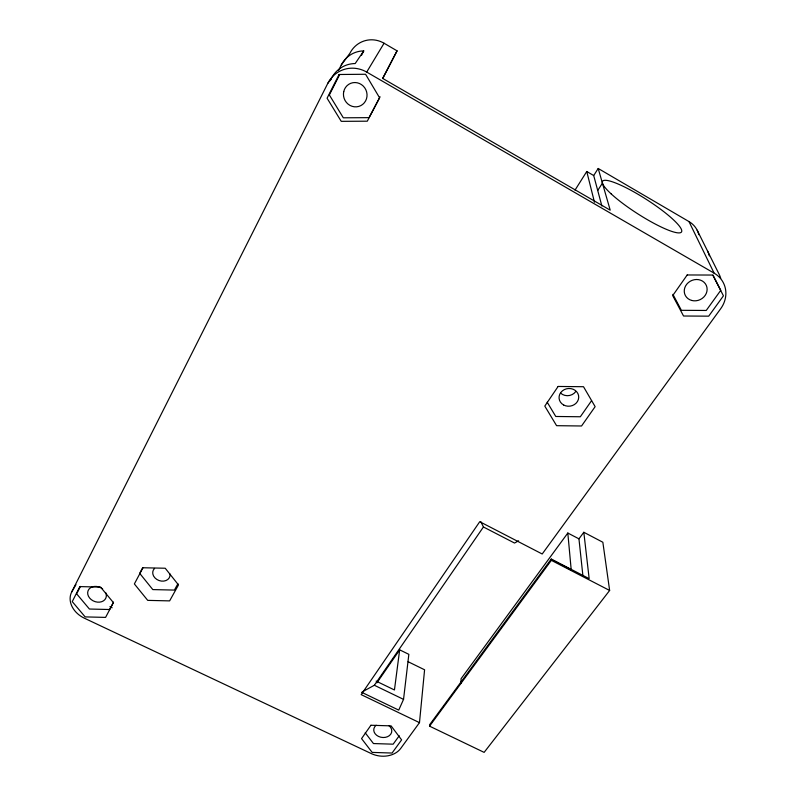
<?xml version="1.0" encoding="UTF-8"?>
<svg xmlns="http://www.w3.org/2000/svg" width="796" height="796" viewBox="0 0 796 796"><rect width="100%" height="100%" fill="white"/><g stroke="black" fill="none" stroke-linecap="round" stroke-linejoin="round"><path stroke-width="1.19" d="M460.834 683.525L461.093 678.68L567.817 533.031L578.951 538.842L582.961 576.244M429.551 726.151L429.681 724.678L551.26 559.041L589.159 578.642L583.816 532.275L602.851 542.255L609.637 590.473L484.127 752.379L429.551 726.151L551.349 560.344L551.26 559.041M338.459 70.575L341.235 65.073A27.631 26.367 70.1 0 1 363.752 50.904L355.195 63.541A29.193 27.89 66.2 0 0 331.375 78.486L327.773 83.391L71.66 592.065A23.343 18.278 22.3 0 0 84.456 618.233L371.314 753.593A21.95 17.005 8.1 0 0 400.776 748.359L419.482 722.639L424.586 669.784L408.119 661.725M361.573 692.251L398.726 710.112L403.542 699.366L408.845 654.342L399.662 649.835L376.906 682.829M399.662 649.835L394.448 689.973L376.13 681.117M330.27 80.675L331.375 78.486M80.446 586.403L76.665 593.856L89.411 609.03L109.649 609.517L113.529 602.154M339.603 74.705L329.345 94.953L343.325 117.808L369.036 117.649L380.05 96.764M361.493 55.322L363.752 50.904M341.235 65.073L349.902 53.282A26.248 25.014 73.3 0 1 384.06 43.233L397.065 50.845L382.776 78.486L610.214 210.174L598.194 168.473L593.707 175.548L601.895 206.045M382.767 78.117L397.065 50.845M142.524 567.976L139.668 573.319L152.802 589.587L174.404 590.085L177.916 583.757M71.66 592.065L75.948 584.652M327.773 83.391A29.77 28.437 64.7 0 1 366.707 72.078L384.06 43.233M575.02 190.125L586.761 171.498L593.707 175.548M597.716 190.493L602.423 183.15M362.638 691.664L374.339 685.266L483.431 526.982L480.854 521.728M591.577 400.677L580.334 416.766L555.767 416.477L547.2 402.219M399.244 735.753L393.154 744.18L373.453 743.554L365.205 732.778M578.951 538.842L583.816 532.275M518.604 540.792L514.534 543.051L483.431 526.982M109.888 606.701L112.136 607.766M419.482 722.639L361.175 694.629L479.749 521.698L542.205 553.996L720.688 308.719A28.268 25.343 -24.7 0 0 714.131 273.157L688.968 221.567L598.194 168.473M374.339 685.266L403.542 699.366M552.364 560.046L558.643 563.289M560.732 564.374L571.2 569.787L567.817 533.031M551.349 560.344L609.637 590.473M366.707 72.078L714.131 273.157M672.918 294.371L681.386 310.321L706.241 310.46L720.768 290.321L712.997 275.167M697.187 230.213L719.126 274.282A27.721 24.935 -25.3 0 1 720.728 278.351M586.761 171.498L594.463 202.224M688.968 221.567A24.925 22.756 -29.3 0 1 698.858 234.711M105.629 592.483A9.622 7.572 22.4 0 1 97.5 602.144A9.622 7.572 22.4 0 1 88.067 590.741A9.622 7.572 22.4 0 1 102.634 588.871M388.955 725.624A9.054 7.045 8.1 0 1 389.344 735.643A9.054 7.045 8.1 0 1 376.598 735.245A9.054 7.045 8.1 0 1 376.18 725.236M170.026 573.986A8.885 7.164 20.7 0 1 159.031 580.533A8.885 7.164 20.7 0 1 154.563 568.414M575.816 391.443A9.661 8.726 -8 0 1 560.613 393.085M707.505 250.929A26.238 23.79 -27.3 0 1 709.296 255.834M79.849 586.602L72.247 601.617L85.152 616.9L105.579 617.398L113.4 602.592L100.555 587.08L79.849 586.602M339.086 74.496L327.076 98.226L341.245 121.34L367.294 121.191L379.602 97.838L365.583 74.267L339.086 74.496M142.991 567.757L134.365 583.936L147.728 600.373L169.628 600.89L178.493 584.931L165.22 568.235L142.991 567.757M558.125 386.458L544.792 406.089L556.583 425.681L581.548 425.989L595.139 406.656L583.508 386.717L558.125 386.458M370.936 725.255L361.553 738.608L372.16 752.399L392.06 753.046L401.612 739.872L391.095 725.872L370.936 725.255M687.197 274.968L672.7 295.605L683.545 316.012L708.699 316.161L723.435 295.833L712.778 275.048L687.197 274.968M611.109 193.836A46.934 8.388 32.7 0 0 679.127 232.9A46.934 8.388 32.7 0 0 635.835 193.01A46.934 8.388 32.7 0 0 611.109 193.836M343.733 91.62A12.248 11.701 65.6 0 0 358.747 106.435A12.248 11.701 65.6 0 0 363.245 86.058A12.248 11.701 65.6 0 0 343.733 91.62M691.744 300.46A11.632 10.447 -25 0 0 706.957 287.495A11.632 10.447 -25 0 0 688.371 282.56A11.632 10.447 -25 0 0 691.744 300.46M563.608 404.975A9.851 8.856 -7.6 0 0 578.712 397.502A9.851 8.856 -7.6 0 0 564.344 389.602A9.851 8.856 -7.6 0 0 563.608 404.975"/></g></svg>
